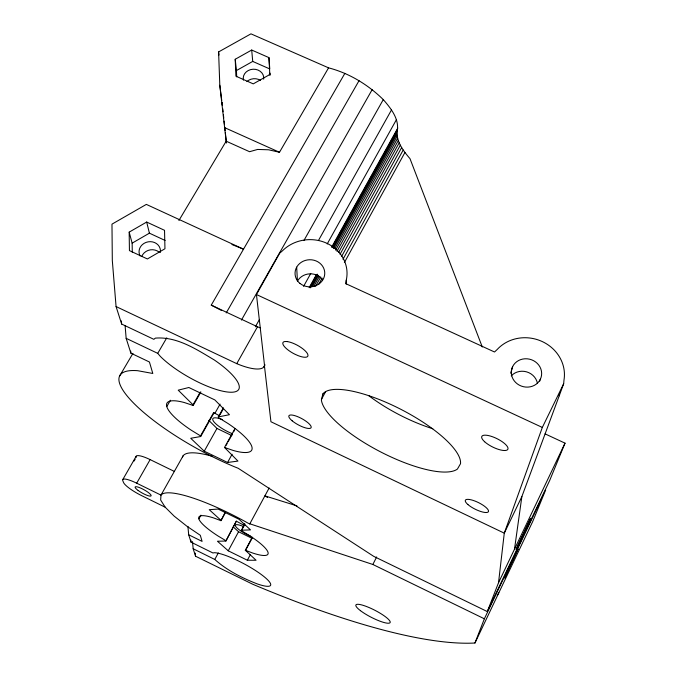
<?xml version="1.0" encoding="UTF-8"?>
<svg xmlns="http://www.w3.org/2000/svg" width="677" height="677" viewBox="0 0 677 677"><rect width="100%" height="100%" fill="white"/><g stroke="black" fill="none" stroke-linecap="round" stroke-linejoin="round"><path stroke-width="1.02" d="M482.295 347.013L410 158.663C403.568 151.183 396.654 142.272 397.035 131.846C399.912 119.516 390.883 108.328 383.275 99.604C368.085 84.693 349.23 73.209 328.565 67.844L250.955 33.85L218.595 51.926L219.805 85.243L226.177 141.188L178.906 220.499M346.235 284.061L346.285 280.126A37.15 33.884 -1.6 0 0 326.729 243.229A37.15 33.884 -1.6 0 0 282.444 250.82L279.643 253.266L256.448 294.529L264.538 365.521L264.013 366.697A39.088 11.797 29.4 0 1 236.755 363.651L116.072 306.554L112.314 260.51L111.976 224.146L146.342 204.395L243.517 249.178L231.932 244.532M125.11 325.679L126.15 338.322L130.881 353.157L149.431 362.009L152.799 373.467L137.659 370.7A102.743 26.361 29 0 0 135.722 405.184A102.743 26.361 29 0 0 238.236 468.298L373.636 556.299L487.305 611.576L498.526 582.719L504.28 533.154L521.865 496.563L559.21 395.825L559.371 394.014M559.21 395.825L563.653 383.766L563.992 380.076A38.174 35.246 15.5 0 0 542.082 341.479A38.174 35.246 15.5 0 0 497.248 349.442L494.523 351.998L345.778 283.655L346.285 280.126M514.503 549.191L521.865 496.563M510.796 373.188L512.65 366.536M539.713 381.134L540.331 379.272A15.266 14.099 15.5 0 0 524.92 358.785A15.266 14.099 15.5 0 0 514.165 380.77A15.266 14.099 15.5 0 0 540.331 379.272M563.653 383.766L542.328 427.441L504.28 533.154L270.935 421.746L264.419 365.775M474.958 643.015L484.368 618.803L545.662 489.987L532.706 521.527L474.958 643.015A451.999 106.805 29.6 0 1 252.707 584.234L195.551 556.223L193.165 548.759L192.496 541.583M396.409 132.091L397.297 129.899L332.085 247.333M545.07 433.864L565.024 443.156L549.648 480.568L487.305 611.576M498.526 582.719L565.024 443.156M187.91 526.367L188.688 534.779L202.093 541.397L200.299 535.295L186.835 526.173L174.167 516.136L165.205 507.217L141.485 495.556A18.262 3.732 29 0 1 123.544 482.498L122.808 480.729A18.33 3.757 29.1 0 1 136.686 483.192L160.991 495.115A83 17.289 28.3 0 1 248.349 523.313L372.849 564.474L376.666 556.934M244.837 525.716L236.341 521.172L225.89 541.033L217.452 541.236L228.251 550.807L247.359 560.234L256.075 560.26L245.328 550.24L252.318 537.216M245.404 550.646L252.394 537.631M247.359 560.234L250.287 554.759M249.669 524.108L269.15 487.982M321.609 399.108L325.578 391.729M228.251 550.807L238.558 531.741L233.235 526.884M245.328 550.24L252.36 552.923A39.164 8.149 28.3 0 0 268.1 552.711A39.164 8.149 28.3 0 0 249.026 535.287L241.342 530.675L244.744 523.778M241.342 530.675L244.829 524.218M188.688 534.779L191.032 542.15L212.993 552.999L214.169 552.703A33.511 6.465 28.1 0 1 260.603 574.02A33.511 6.465 28.1 0 1 257.108 583.853C241.934 577.921 226.947 570.423 214.787 559.456L218.307 552.957M225.89 541.033L236.341 521.172M225.788 540.627L218.4 536.218A39.164 8.149 28.3 0 1 213.746 517.981L220.964 520.681L225.373 511.964M220.964 520.681L225.475 512.421M219.39 415.72L213.636 412.589L213.771 413.232L200.697 436.521L190.728 438.273L204.242 451.195L227.557 462.476L232.101 454.242M341.546 256.524L401.664 147.586M198.911 518.819L200.925 515.172M342.994 259.274L403.204 150.023M344.381 262.524L404.939 152.477M227.557 462.476L237.957 461.088L224.502 447.455L234.995 428.533M313.781 286.473L319.409 276.318M334.768 248.628L397.213 136.009M226.118 445.364L227.117 443.562M228.115 441.768L232.609 433.661M233.607 431.858L234.606 430.064M315.626 286.244L320.754 276.995M335.623 250.16L397.653 138.21M318.554 284.568L322.134 278.103M336.96 251.319L398.33 140.477M338.525 252.538L399.218 142.796M340.057 254.273L400.335 145.174M264.013 366.697L265.037 364.852M309.127 287.7L316.303 274.777M331.679 247.097L397.797 128.063M310.007 287.09L317.191 274.143M310.455 287.801L317.631 274.879M332.999 247.198L397.035 131.846M312.342 286.481L318.495 275.378M333.38 248.561L397.01 133.885M204.242 451.195L216.962 428.431L208.838 420.409M303.575 286.371L310.768 273.466M327.194 243.974L396.502 119.533M214.888 413.359L220.067 404.135M224.502 447.455L233.083 450.417A48.448 12.414 29 0 0 252.022 447.387A48.448 12.414 29 0 0 227.997 423.497L218.426 417.599L218.29 416.922L223.376 407.825M219.949 414.874L223.004 409.424M318.495 240.42L391.568 109.818M255.356 326.796L259.494 319.434M304.032 240.335L383.275 99.604M183.154 455.748L160.991 495.115L160.661 500.032L165.205 507.217M236.755 363.651L257.497 326.779A38.741 12.651 29.6 0 0 260.18 327.837M200.697 436.521L200.544 435.895L213.636 412.589M200.544 435.895L191.439 430.327A48.448 12.414 29 0 1 184.339 402.544L193.199 405.498L193.03 404.804L200.214 392.144M241.444 320.077L372.164 89.635M193.199 405.498L200.883 391.949M226.22 312.935L359.047 80.656M136.686 483.192L150.133 459.607L174.336 471.412M122.774 479.595L136.17 456.256M134.114 461.029L135.138 459.234M166.796 406.581L170.435 400.242M221.548 310.489L211.266 305.124L344.881 73.344M116.072 306.554L121.648 324.055L153.84 339.329L155.363 338.128C176.909 336.351 196.55 349.391 214.321 359.986A49.666 14.048 29.6 0 1 229.368 392.186A49.666 14.048 29.6 0 1 160.398 356.457L157.733 353.352L166.762 337.848M226.177 141.188L249.568 151.707L257.607 149.439L268.557 149.786L279.483 152.266L328.565 67.844M119.575 376.09L132.946 353.377M269.294 74.817L269.776 73.996M497.231 595.32L498.831 592.79M132.286 252.267L132.142 243.145L149.405 233.176L165.146 240.479M129.163 232.135L146.681 222.048L164.528 230.307L164.96 248.755L147.383 258.969L129.434 250.6L129.163 232.135L132.142 243.145M236.696 76.848L236.434 70.56L252.724 61.421L269.768 68.936L268.955 57.621L251.7 50.039L235.215 59.263L235.918 76.188L253.257 83.872L269.81 74.529L268.955 57.621M218.29 416.922L229.444 414.705L214.829 399.921L188.849 387.506L178.212 390.172L193.03 404.804M241.249 530.235L250.498 529.888L239.023 519.276L218.155 509.07L209.235 509.679L220.854 520.232M296.958 505.88L264.893 495.877L267.517 497.477M224.425 127.547L279.483 152.266M256.448 294.529L542.328 427.441M211.266 305.124L257.497 326.779M126.15 338.322L157.733 353.352M216.962 428.431L231.822 435.582M372.849 564.474L484.368 618.803M238.558 531.741L252.166 538.418M193.165 548.759L214.787 559.456M146.681 222.048L149.405 233.176M219.805 85.243L221.751 100.475M222.014 102.506L222.403 105.553L222.276 102.379M218.595 51.926L218.976 55.057M235.215 59.263L236.434 70.56M222.741 108.675L223.08 111.798M223.418 114.921L223.757 118.043M224.095 121.166L224.434 124.289M224.772 127.411L225.111 130.534M225.331 132.616L226.465 143.025M195.255 553.092L195.551 556.223M190.846 540.077L191.032 542.15M251.7 50.039L252.724 61.421M130.703 351.084L130.881 353.157M121.386 320.915L121.648 324.055M296.678 267.161L297.448 281.141A14.572 13.337 -1.7 0 1 322.616 279.821M269.979 73.124L270.089 75.215M231.737 433.424A16.324 4.265 28.9 0 1 213.475 421.204A16.324 4.265 28.9 0 1 222.445 419.605M246.893 81.612A10.155 8.843 -3.3 0 1 260.535 80.428M141.73 256.549A10.637 9.58 -11 0 1 159.095 252.14M243.466 80.148A10.257 8.911 -3.3 0 1 253.08 69.223A10.257 8.911 -3.3 0 1 263.658 79.158M140.114 255.948A10.756 9.664 -10.9 0 1 148.17 241.833A10.756 9.664 -10.9 0 1 160.339 252.479M511.27 375.879A14.97 13.862 15.8 0 1 526.604 371.859A14.97 13.862 15.8 0 1 537.445 383.419M432.806 428.744A76.797 25.261 27.4 0 1 368.923 395.8M136.162 457.44A18.228 4.02 29.1 0 1 150.133 459.607M250.803 536.336A13.312 2.852 28.2 0 1 235.926 526.757A13.312 2.852 28.2 0 1 243.39 526.478M182.401 457.246A82.255 19.278 28.3 0 1 212.493 456.34M322.878 393.896L321.389 400.005A77.491 23.551 27.4 0 0 382.124 452.668A77.491 23.551 27.4 0 0 457.415 469.068L460.512 463.728A77.491 23.551 27.4 0 0 399.692 408.73A77.491 23.551 27.4 0 0 322.878 393.896M506.608 573.267L504.678 578.107L518.133 549.03L506.608 573.267M518.379 544.113L516.17 549.622L530.624 518.387L518.379 544.113M286.82 341.521L284.712 341.538A14.175 4.536 28.8 0 0 294.85 354.189L298.1 355.637A14.175 4.536 28.8 0 0 307.993 355.662L307.73 354.206A14.175 4.536 28.8 0 0 299.192 346.328A14.175 4.536 28.8 0 0 286.82 341.521M299.996 283.435A14.86 13.548 -1.6 0 0 324.444 275.996A14.86 13.548 -1.6 0 0 305.268 260.433A14.86 13.548 -1.6 0 0 299.996 283.435M484.647 441.759A14.53 4.705 26.2 0 0 507.191 449.968A14.53 4.705 26.2 0 0 492.644 436.8A14.53 4.705 26.2 0 0 484.647 441.759M467.883 504.517A12.888 3.698 26.3 0 0 487.804 512.218A12.888 3.698 26.3 0 0 474.949 501.048A12.888 3.698 26.3 0 0 467.883 504.517M292.202 420.84A12.592 3.58 28.3 0 0 310.87 427.974A12.592 3.58 28.3 0 0 296.915 416.372A12.592 3.58 28.3 0 0 292.202 420.84M360.46 610.662A19.235 3.944 27.2 0 0 389.495 623.06A19.235 3.944 27.2 0 0 369.151 607.582A19.235 3.944 27.2 0 0 360.46 610.662M138.142 490.47A9.148 1.879 29 0 0 151.081 495.886A9.148 1.879 29 0 0 140.105 487.846A9.148 1.879 29 0 0 138.142 490.47"/></g></svg>
